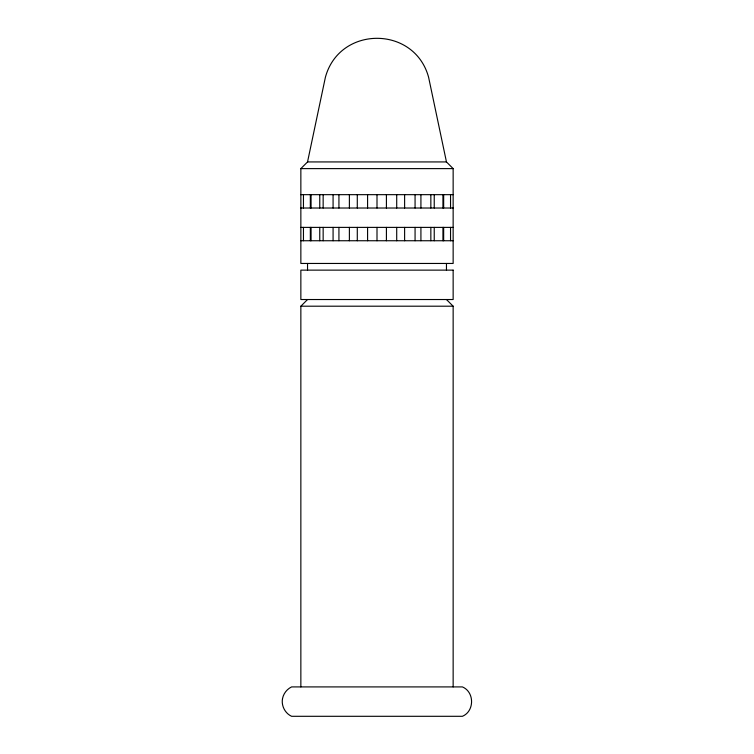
<?xml version="1.0" encoding="UTF-8"?>
<svg xmlns="http://www.w3.org/2000/svg" width="754" height="754" viewBox="0 0 754 754"><rect width="100%" height="100%" fill="white"/><g stroke="black" fill="none" stroke-linecap="round" stroke-linejoin="round"><path stroke-width="1.13" d="M307.538 161.931L325.389 77.304C339.451 25.325 414.549 25.325 428.611 77.304L446.462 161.931L453.145 168.613L453.145 263.457L300.855 263.457L300.855 168.613L307.538 161.931L446.462 161.931M300.855 686.913L300.855 306.199L307.538 299.526M300.855 168.613L453.145 168.613M300.855 194.664L453.145 194.664M300.855 208.019L453.145 208.019M300.855 227.388L453.145 227.388M300.855 240.743L453.145 240.743M300.855 306.199L453.145 306.199L453.145 686.913M446.462 299.526L453.145 306.199M450.543 194.664L450.543 208.019M450.543 227.388L450.543 240.743M446.462 263.457L446.462 270.13M443.663 194.664L443.663 208.019M443.663 227.388L443.663 240.743M442.937 194.664L442.937 208.019M442.937 227.388L442.937 240.743M434.238 194.664L434.238 208.019M434.238 227.388L434.238 240.743M430.845 194.664L430.845 208.019M430.845 227.388L430.845 240.743M420.921 194.664L420.921 208.019M420.921 227.388L420.921 240.743M415.068 194.664L415.068 208.019M415.068 227.388L415.068 240.743M404.615 194.664L404.615 208.019M404.615 227.388L404.615 240.743M396.708 194.664L396.708 208.019M396.708 227.388L396.708 240.743M386.416 194.664L386.416 208.019M386.416 227.388L386.416 240.743M377 194.664L377 208.019M377 227.388L377 240.743M367.584 194.664L367.584 208.019M367.584 227.388L367.584 240.743M357.292 194.664L357.292 208.019M357.292 227.388L357.292 240.743M349.385 194.664L349.385 208.019M349.385 227.388L349.385 240.743M338.932 194.664L338.932 208.019M338.932 227.388L338.932 240.743M333.079 194.664L333.079 208.019M333.079 227.388L333.079 240.743M323.155 194.664L323.155 208.019M323.155 227.388L323.155 240.743M319.762 194.664L319.762 208.019M319.762 227.388L319.762 240.743M311.063 194.664L311.063 208.019M311.063 227.388L311.063 240.743M310.337 194.664L310.337 208.019M310.337 227.388L310.337 240.743M307.538 263.457L307.538 270.13M303.457 194.664L303.457 208.019M303.457 227.388L303.457 240.743M282.524 698.562C281.129 705.659 285.012 713.275 291.591 716.3L462.409 716.3C474.624 711.229 474.624 691.984 462.409 686.913L291.591 686.913C286.954 689.118 283.523 693.529 282.524 698.562M453.145 270.13L300.855 270.13L300.855 299.526L453.145 299.526L453.145 270.13"/></g></svg>
